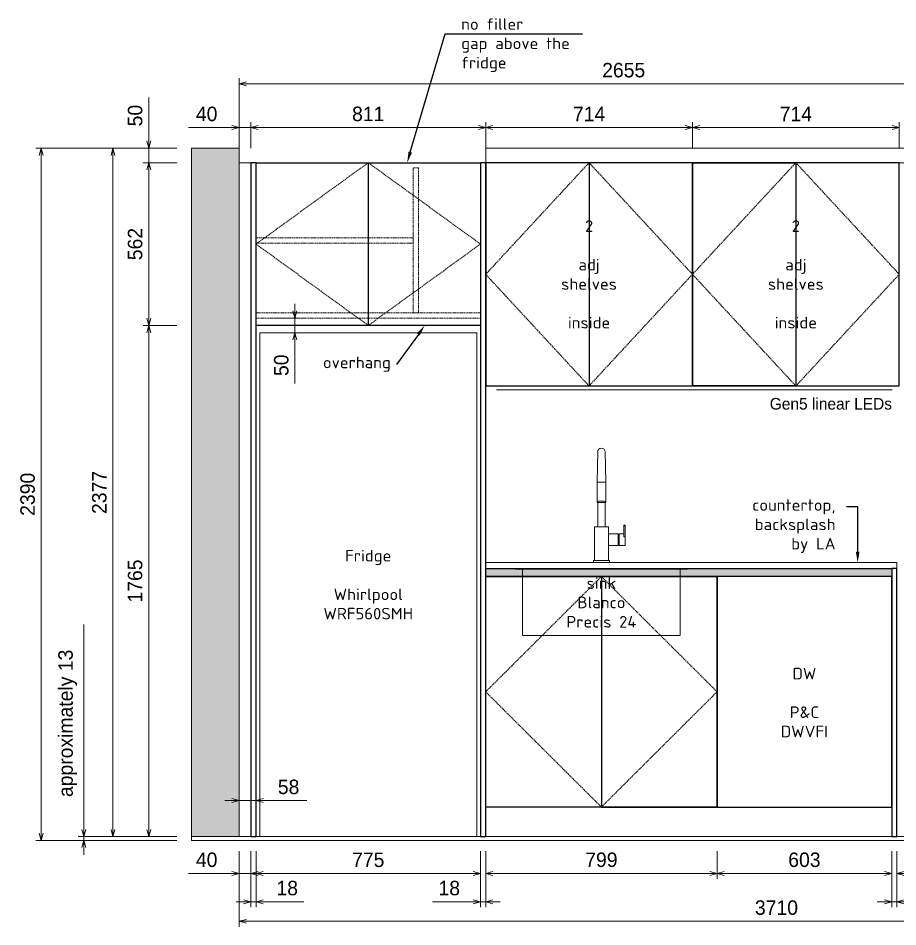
# Model space of a CAD drawing. Header units: millimetres. Extents: x 317748 to 451058, y -7309 to 88509.
# Drawn here: x 340132 to 343169, y 10584 to 13722 of the extents above; entities that cross this region are included whole.
import ezdxf
from ezdxf import colors
from ezdxf.entities.mleader import LeaderData, LeaderLine
from ezdxf.math import Vec2, Vec3

# ---------------------------------------------------------------- set-up
doc = ezdxf.new("R2010")
doc.units = ezdxf.units.MM
doc.header["$LTSCALE"] = 2
doc.header["$MEASUREMENT"] = 0
doc.header["$PDMODE"] = 3
doc.linetypes.add('DASHEDX2', pattern=[1.5, 1, -0.5])
doc.linetypes.add('HIDDEN2', pattern=[0.1875, 0.125, -0.0625])
doc.layers.get('0').update_dxf_attribs({"lineweight": 30})
doc.layers.get('Defpoints').update_dxf_attribs({"color": 255, "lineweight": 0})
for name, color, linetype, lineweight in [('1', 10, 'Continuous', 18), ('Appliance', 4, 'Continuous', 20), ('Appliances', 4, 'Continuous', 13), ('Cabinets', 7, 'Continuous', 25), ('Dims', 4, 'Continuous', 20), ('Hatch_grey', 253, 'Continuous', 5), ('KK + Filler', 252, 'Continuous', 18), ('Line_Hdn_Blu', 4, 'HIDDEN2', 5), ('Line_Hidden', 8, 'DASHEDX2', 15)]:
    doc.layers.add(name, color=color, linetype=linetype, lineweight=lineweight)
doc.styles.add('AGS', font='ags.shx')
doc.styles.add('style1', font='simplex.shx')
doc.dimstyles.new('mm LG 30', dxfattribs={"dimtxt": 50, "dimasz": 25, "dimexe": 19, "dimexo": 50, "dimgap": 22, "dimtad": 1, "dimdec": 0, "dimdsep": 46, "dimtxsty": 'AGS', "dimblk": 'OPEN30', "dimcen": 2, "dimclrd": 256, "dimclre": 256, "dimclrt": 256, "dimadec": 0, "dimazin": 0, "dimtm": 1e-09, "dimtfac": 1, "dimtdec": 0, "dimtmove": 0, "dimatfit": 3, "dimldrblk": 'OPEN30', "dimfxl": 1, "dimtolj": 1, "dimlwd": -1, "dimlwe": -1, "dimarcsym": 0})

# ---------------------------------------------------------------- blocks, each defined once
blk = doc.blocks.new('_Open30')
at = {"color": 0, "linetype": 'ByBlock', "lineweight": -2}
for p, q in [((-1, 0.27), (0, 0)), ((0, 0), (-1, -0.27)), ((0, 0), (-1, 0))]:
    blk.add_line(p, q, dxfattribs=at)
blk = doc.blocks.new('*D93')
at = {"layer": 'Defpoints', "color": 0, "ltscale": 2, "transparency": 16777216}
for p in [(343166, 10895.6), (343937, 10895.6), (343937, 10768.4)]:
    blk.add_point(p, dxfattribs=at)
at = {"layer": 'Dims', "ltscale": 2, "transparency": 16777216}
for p, q in [((343166, 10845.6), (343166, 10749.4)), ((343937, 10845.6), (343937, 10749.4)), ((343191, 10768.4), (343912, 10768.4))]:
    blk.add_line(p, q, dxfattribs=at)
at = {"layer": 'Dims', "ltscale": 2, "transparency": 16777216, "xscale": 25, "yscale": 25, "zscale": 25, "rotation": 180}
blk.add_blockref('_Open30', (343166, 10768.4), dxfattribs=at)
at = {"layer": 'Dims', "ltscale": 2, "transparency": 16777216, "xscale": 25, "yscale": 25, "zscale": 25}
blk.add_blockref('_Open30', (343937, 10768.4), dxfattribs=at)
at = {"layer": 'Dims', "ltscale": 2, "transparency": 16777216, "insert": (343551.5, 10815.4), "char_height": 50, "attachment_point": 5, "style": 'AGS'}
blk.add_mtext('\\A1;771', dxfattribs=at)
blk = doc.blocks.new('*D91')
at = {"layer": 'Defpoints', "color": 0, "ltscale": 2, "transparency": 16777216}
for p in [(342545, 10895.6), (343148, 10895.6), (342545, 10768.4)]:
    blk.add_point(p, dxfattribs=at)
at = {"layer": 'Dims', "ltscale": 2, "transparency": 16777216}
for p, q in [((342545, 10845.6), (342545, 10749.4)), ((343148, 10845.6), (343148, 10749.4)), ((343123, 10768.4), (342570, 10768.4))]:
    blk.add_line(p, q, dxfattribs=at)
at = {"layer": 'Dims', "ltscale": 2, "transparency": 16777216, "xscale": 25, "yscale": 25, "zscale": 25, "rotation": 180}
blk.add_blockref('_Open30', (342545, 10768.4), dxfattribs=at)
at = {"layer": 'Dims', "ltscale": 2, "transparency": 16777216, "xscale": 25, "yscale": 25, "zscale": 25}
blk.add_blockref('_Open30', (343148, 10768.4), dxfattribs=at)
at = {"layer": 'Dims', "ltscale": 2, "transparency": 16777216, "insert": (342846.5, 10815.4), "char_height": 50, "attachment_point": 5, "style": 'AGS'}
blk.add_mtext('\\A1;603', dxfattribs=at)
blk = doc.blocks.new('*D92')
at = {"layer": 'Defpoints', "color": 0, "ltscale": 2, "transparency": 16777216}
for p in [(341746, 10895.6), (342545, 10895.6), (341746, 10768.4)]:
    blk.add_point(p, dxfattribs=at)
at = {"layer": 'Dims', "ltscale": 2, "transparency": 16777216}
for p, q in [((341746, 10845.6), (341746, 10749.4)), ((342545, 10845.6), (342545, 10749.4)), ((342520, 10768.4), (341771, 10768.4))]:
    blk.add_line(p, q, dxfattribs=at)
at = {"layer": 'Dims', "ltscale": 2, "transparency": 16777216, "xscale": 25, "yscale": 25, "zscale": 25, "rotation": 180}
blk.add_blockref('_Open30', (341746, 10768.4), dxfattribs=at)
at = {"layer": 'Dims', "ltscale": 2, "transparency": 16777216, "xscale": 25, "yscale": 25, "zscale": 25}
blk.add_blockref('_Open30', (342545, 10768.4), dxfattribs=at)
at = {"layer": 'Dims', "ltscale": 2, "transparency": 16777216, "insert": (342145.5, 10815.4), "char_height": 50, "attachment_point": 5, "style": 'AGS'}
blk.add_mtext('\\A1;799', dxfattribs=at)
blk = doc.blocks.new('*D59')
at = {"layer": 'Defpoints', "color": 0, "ltscale": 2, "transparency": 16777216}
for p in [(343148, 10895.6), (343166, 10895.6), (343166, 10670.7)]:
    blk.add_point(p, dxfattribs=at)
at = {"layer": 'Dims', "ltscale": 2, "transparency": 16777216}
for p, q in [((343148, 10845.6), (343148, 10651.7)), ((343166, 10845.6), (343166, 10651.7)), ((343123, 10670.7), (343098, 10670.7)), ((343148, 10670.7), (343166, 10670.7)), ((343191, 10670.7), (343331.5, 10670.7))]:
    blk.add_line(p, q, dxfattribs=at)
at = {"layer": 'Dims', "ltscale": 2, "transparency": 16777216, "xscale": 25, "yscale": 25, "zscale": 25}
blk.add_blockref('_Open30', (343148, 10670.7), dxfattribs=at)
at = {"layer": 'Dims', "ltscale": 2, "transparency": 16777216, "xscale": 25, "yscale": 25, "zscale": 25, "rotation": 180}
blk.add_blockref('_Open30', (343166, 10670.7), dxfattribs=at)
at = {"layer": 'Dims', "ltscale": 2, "transparency": 16777216, "insert": (343273.8, 10717.7), "char_height": 50, "attachment_point": 5, "style": 'AGS'}
blk.add_mtext('\\A1;18', dxfattribs=at)
blk = doc.blocks.new('*D82')
at = {"layer": 'Defpoints', "color": 0, "ltscale": 2, "transparency": 16777216}
for p in [(340953, 10895.6), (341728, 10895.6), (340953, 10768.4)]:
    blk.add_point(p, dxfattribs=at)
at = {"layer": 'Dims', "ltscale": 2, "transparency": 16777216}
for p, q in [((340953, 10845.6), (340953, 10749.4)), ((341728, 10845.6), (341728, 10749.4)), ((341703, 10768.4), (340978, 10768.4))]:
    blk.add_line(p, q, dxfattribs=at)
at = {"layer": 'Dims', "ltscale": 2, "transparency": 16777216, "xscale": 25, "yscale": 25, "zscale": 25, "rotation": 180}
blk.add_blockref('_Open30', (340953, 10768.4), dxfattribs=at)
at = {"layer": 'Dims', "ltscale": 2, "transparency": 16777216, "xscale": 25, "yscale": 25, "zscale": 25}
blk.add_blockref('_Open30', (341728, 10768.4), dxfattribs=at)
at = {"layer": 'Dims', "ltscale": 2, "transparency": 16777216, "insert": (341340.5, 10815.4), "char_height": 50, "attachment_point": 5, "style": 'AGS'}
blk.add_mtext('\\A1;775', dxfattribs=at)
blk = doc.blocks.new('*D60')
at = {"layer": 'Defpoints', "color": 0, "ltscale": 2, "transparency": 16777216}
for p in [(341728, 10895.6), (341746, 10895.6), (341728, 10670.7)]:
    blk.add_point(p, dxfattribs=at)
at = {"layer": 'Dims', "ltscale": 2, "transparency": 16777216}
for p, q in [((341728, 10845.6), (341728, 10651.7)), ((341746, 10845.6), (341746, 10651.7)), ((341703, 10670.7), (341562.6, 10670.7)), ((341746, 10670.7), (341728, 10670.7)), ((341771, 10670.7), (341796, 10670.7))]:
    blk.add_line(p, q, dxfattribs=at)
at = {"layer": 'Dims', "ltscale": 2, "transparency": 16777216, "xscale": 25, "yscale": 25, "zscale": 25}
blk.add_blockref('_Open30', (341728, 10670.7), dxfattribs=at)
at = {"layer": 'Dims', "ltscale": 2, "transparency": 16777216, "xscale": 25, "yscale": 25, "zscale": 25, "rotation": 180}
blk.add_blockref('_Open30', (341746, 10670.7), dxfattribs=at)
at = {"layer": 'Dims', "ltscale": 2, "transparency": 16777216, "insert": (341620.3, 10717.7), "char_height": 50, "attachment_point": 5, "style": 'AGS'}
blk.add_mtext('\\A1;18', dxfattribs=at)
blk = doc.blocks.new('*D83')
at = {"layer": 'Defpoints', "color": 0, "ltscale": 2, "transparency": 16777216}
for p in [(340935, 10895.6), (340953, 10895.6), (340953, 10670.7)]:
    blk.add_point(p, dxfattribs=at)
at = {"layer": 'Dims', "ltscale": 2, "transparency": 16777216}
for p, q in [((340935, 10845.6), (340935, 10651.7)), ((340953, 10845.6), (340953, 10651.7)), ((340910, 10670.7), (340885, 10670.7)), ((340935, 10670.7), (340953, 10670.7)), ((340978, 10670.7), (341118.5, 10670.7))]:
    blk.add_line(p, q, dxfattribs=at)
at = {"layer": 'Dims', "ltscale": 2, "transparency": 16777216, "xscale": 25, "yscale": 25, "zscale": 25}
blk.add_blockref('_Open30', (340935, 10670.7), dxfattribs=at)
at = {"layer": 'Dims', "ltscale": 2, "transparency": 16777216, "xscale": 25, "yscale": 25, "zscale": 25, "rotation": 180}
blk.add_blockref('_Open30', (340953, 10670.7), dxfattribs=at)
at = {"layer": 'Dims', "ltscale": 2, "transparency": 16777216, "insert": (341060.8, 10717.7), "char_height": 50, "attachment_point": 5, "style": 'AGS'}
blk.add_mtext('\\A1;18', dxfattribs=at)
blk = doc.blocks.new('*D89')
at = {"layer": 'Defpoints', "color": 0, "ltscale": 2, "transparency": 16777216}
for p in [(340895, 10895.6), (340935, 10895.6), (340895, 10768.4)]:
    blk.add_point(p, dxfattribs=at)
at = {"layer": 'Dims', "ltscale": 2, "transparency": 16777216}
for p, q in [((340895, 10845.6), (340895, 10749.4)), ((340935, 10845.6), (340935, 10749.4)), ((340870, 10768.4), (340720.1, 10768.4)), ((340935, 10768.4), (340895, 10768.4)), ((340960, 10768.4), (340985, 10768.4))]:
    blk.add_line(p, q, dxfattribs=at)
at = {"layer": 'Dims', "ltscale": 2, "transparency": 16777216, "xscale": 25, "yscale": 25, "zscale": 25}
blk.add_blockref('_Open30', (340895, 10768.4), dxfattribs=at)
at = {"layer": 'Dims', "ltscale": 2, "transparency": 16777216, "xscale": 25, "yscale": 25, "zscale": 25, "rotation": 180}
blk.add_blockref('_Open30', (340935, 10768.4), dxfattribs=at)
at = {"layer": 'Dims', "ltscale": 2, "transparency": 16777216, "insert": (340782.6, 10815.4), "char_height": 50, "attachment_point": 5, "style": 'AGS'}
blk.add_mtext('\\A1;40', dxfattribs=at)
blk = doc.blocks.new('*D90')
at = {"layer": 'Defpoints', "color": 0, "ltscale": 2, "transparency": 16777216}
for p in [(340895, 10895.6), (344605, 10895.6), (344605, 10603.2)]:
    blk.add_point(p, dxfattribs=at)
at = {"layer": 'Dims', "ltscale": 2, "transparency": 16777216}
for p, q in [((340895, 10845.6), (340895, 10584.2)), ((344605, 10845.6), (344605, 10584.2)), ((340920, 10603.2), (344580, 10603.2))]:
    blk.add_line(p, q, dxfattribs=at)
at = {"layer": 'Dims', "ltscale": 2, "transparency": 16777216, "xscale": 25, "yscale": 25, "zscale": 25, "rotation": 180}
blk.add_blockref('_Open30', (340895, 10603.2), dxfattribs=at)
at = {"layer": 'Dims', "ltscale": 2, "transparency": 16777216, "xscale": 25, "yscale": 25, "zscale": 25}
blk.add_blockref('_Open30', (344605, 10603.2), dxfattribs=at)
at = {"layer": 'Dims', "ltscale": 2, "transparency": 16777216, "insert": (342750, 10650.2), "char_height": 50, "attachment_point": 5, "style": 'AGS'}
blk.add_mtext('\\A1;3710', dxfattribs=at)
blk = doc.blocks.new('*D86')
at = {"layer": 'Defpoints', "color": 0, "ltscale": 2, "transparency": 16777216}
for p in [(342460, 13343.7), (342460, 13222.6), (343174, 13222.6)]:
    blk.add_point(p, dxfattribs=at)
at = {"layer": 'Dims', "ltscale": 2, "transparency": 16777216}
for p, q in [((342460, 13272.6), (342460, 13362.7)), ((343149, 13343.7), (342485, 13343.7)), ((343174, 13272.6), (343174, 13362.7))]:
    blk.add_line(p, q, dxfattribs=at)
at = {"layer": 'Dims', "ltscale": 2, "transparency": 16777216, "xscale": 25, "yscale": 25, "zscale": 25, "rotation": 180}
blk.add_blockref('_Open30', (342460, 13343.7), dxfattribs=at)
at = {"layer": 'Dims', "ltscale": 2, "transparency": 16777216, "xscale": 25, "yscale": 25, "zscale": 25}
blk.add_blockref('_Open30', (343174, 13343.7), dxfattribs=at)
at = {"layer": 'Dims', "ltscale": 2, "transparency": 16777216, "insert": (342817, 13390.7), "char_height": 50, "attachment_point": 5, "style": 'AGS'}
blk.add_mtext('\\A1;714', dxfattribs=at)
blk = doc.blocks.new('*D87')
at = {"layer": 'Defpoints', "color": 0, "ltscale": 2, "transparency": 16777216}
for p in [(341746, 13343.7), (341746, 13222.6), (342460, 13222.6)]:
    blk.add_point(p, dxfattribs=at)
at = {"layer": 'Dims', "ltscale": 2, "transparency": 16777216}
for p, q in [((341746, 13272.6), (341746, 13362.7)), ((342435, 13343.7), (341771, 13343.7)), ((342460, 13272.6), (342460, 13362.7))]:
    blk.add_line(p, q, dxfattribs=at)
at = {"layer": 'Dims', "ltscale": 2, "transparency": 16777216, "xscale": 25, "yscale": 25, "zscale": 25, "rotation": 180}
blk.add_blockref('_Open30', (341746, 13343.7), dxfattribs=at)
at = {"layer": 'Dims', "ltscale": 2, "transparency": 16777216, "xscale": 25, "yscale": 25, "zscale": 25}
blk.add_blockref('_Open30', (342460, 13343.7), dxfattribs=at)
at = {"layer": 'Dims', "ltscale": 2, "transparency": 16777216, "insert": (342103, 13390.7), "char_height": 50, "attachment_point": 5, "style": 'AGS'}
blk.add_mtext('\\A1;714', dxfattribs=at)
blk = doc.blocks.new('*D88')
at = {"layer": 'Defpoints', "color": 0, "ltscale": 2, "transparency": 16777216}
for p in [(340935, 13343.7), (340935, 13222.6), (341746, 13222.6)]:
    blk.add_point(p, dxfattribs=at)
at = {"layer": 'Dims', "ltscale": 2, "transparency": 16777216}
for p, q in [((340935, 13272.6), (340935, 13362.7)), ((341721, 13343.7), (340960, 13343.7)), ((341746, 13272.6), (341746, 13362.7))]:
    blk.add_line(p, q, dxfattribs=at)
at = {"layer": 'Dims', "ltscale": 2, "transparency": 16777216, "xscale": 25, "yscale": 25, "zscale": 25, "rotation": 180}
blk.add_blockref('_Open30', (340935, 13343.7), dxfattribs=at)
at = {"layer": 'Dims', "ltscale": 2, "transparency": 16777216, "xscale": 25, "yscale": 25, "zscale": 25}
blk.add_blockref('_Open30', (341746, 13343.7), dxfattribs=at)
at = {"layer": 'Dims', "ltscale": 2, "transparency": 16777216, "insert": (341340.5, 13390.7), "char_height": 50, "attachment_point": 5, "style": 'AGS'}
blk.add_mtext('\\A1;811', dxfattribs=at)
blk = doc.blocks.new('*D72')
at = {"layer": 'Defpoints', "color": 0, "ltscale": 2, "transparency": 16777216}
for p in [(340895, 13343.7), (340895, 13222.6), (340935, 13222.6)]:
    blk.add_point(p, dxfattribs=at)
at = {"layer": 'Dims', "ltscale": 2, "transparency": 16777216}
for p, q in [((340870, 13343.7), (340720.1, 13343.7)), ((340895, 13272.6), (340895, 13362.7)), ((340935, 13343.7), (340895, 13343.7)), ((340935, 13272.6), (340935, 13362.7)), ((340960, 13343.7), (340985, 13343.7))]:
    blk.add_line(p, q, dxfattribs=at)
at = {"layer": 'Dims', "ltscale": 2, "transparency": 16777216, "xscale": 25, "yscale": 25, "zscale": 25}
blk.add_blockref('_Open30', (340895, 13343.7), dxfattribs=at)
at = {"layer": 'Dims', "ltscale": 2, "transparency": 16777216, "xscale": 25, "yscale": 25, "zscale": 25, "rotation": 180}
blk.add_blockref('_Open30', (340935, 13343.7), dxfattribs=at)
at = {"layer": 'Dims', "ltscale": 2, "transparency": 16777216, "insert": (340782.6, 13390.7), "char_height": 50, "attachment_point": 5, "style": 'AGS'}
blk.add_mtext('\\A1;40', dxfattribs=at)
blk = doc.blocks.new('*D73')
at = {"layer": 'Defpoints', "color": 0, "ltscale": 2, "transparency": 16777216}
for p in [(340582.8, 12660.6), (340730, 12660.6), (340730, 10895.6)]:
    blk.add_point(p, dxfattribs=at)
at = {"layer": 'Dims', "ltscale": 2, "transparency": 16777216}
for p, q in [((340680, 12660.6), (340563.8, 12660.6)), ((340582.8, 10920.6), (340582.8, 12635.6)), ((340680, 10895.6), (340563.8, 10895.6))]:
    blk.add_line(p, q, dxfattribs=at)
at = {"layer": 'Dims', "ltscale": 2, "transparency": 16777216, "xscale": 25, "yscale": 25, "zscale": 25}
for p, rotation in [((340582.8, 12660.6), 90), ((340582.8, 10895.6), 270)]:
    blk.add_blockref('_Open30', p, dxfattribs=dict(at, rotation=rotation))
at = {"layer": 'Dims', "ltscale": 2, "transparency": 16777216, "insert": (340535.8, 11778.1), "char_height": 50, "attachment_point": 5, "rotation": 90, "style": 'AGS'}
blk.add_mtext('\\A1;1765', dxfattribs=at)
blk = doc.blocks.new('*D55')
at = {"layer": 'Defpoints', "color": 0, "ltscale": 2, "transparency": 16777216}
for p in [(340582.8, 13222.6), (340730, 13222.6), (340730, 12660.6)]:
    blk.add_point(p, dxfattribs=at)
at = {"layer": 'Dims', "ltscale": 2, "transparency": 16777216}
for p, q in [((340680, 13222.6), (340563.8, 13222.6)), ((340582.8, 12685.6), (340582.8, 13197.6)), ((340680, 12660.6), (340563.8, 12660.6))]:
    blk.add_line(p, q, dxfattribs=at)
at = {"layer": 'Dims', "ltscale": 2, "transparency": 16777216, "xscale": 25, "yscale": 25, "zscale": 25}
for p, rotation in [((340582.8, 13222.6), 90), ((340582.8, 12660.6), 270)]:
    blk.add_blockref('_Open30', p, dxfattribs=dict(at, rotation=rotation))
at = {"layer": 'Dims', "ltscale": 2, "transparency": 16777216, "insert": (340535.8, 12941.6), "char_height": 50, "attachment_point": 5, "rotation": 90, "style": 'AGS'}
blk.add_mtext('\\A1;562', dxfattribs=at)
blk = doc.blocks.new('*D74')
at = {"layer": 'Defpoints', "color": 0, "ltscale": 2, "transparency": 16777216}
for p in [(340582.8, 13272.6), (340730, 13272.6), (340730, 13222.6)]:
    blk.add_point(p, dxfattribs=at)
at = {"layer": 'Dims', "ltscale": 2, "transparency": 16777216}
for p, q in [((340582.8, 13297.6), (340582.8, 13447.6)), ((340680, 13272.6), (340563.8, 13272.6)), ((340582.8, 13222.6), (340582.8, 13272.6)), ((340680, 13222.6), (340563.8, 13222.6)), ((340582.8, 13197.6), (340582.8, 13172.6))]:
    blk.add_line(p, q, dxfattribs=at)
at = {"layer": 'Dims', "ltscale": 2, "transparency": 16777216, "xscale": 25, "yscale": 25, "zscale": 25}
for p, rotation in [((340582.8, 13272.6), 270), ((340582.8, 13222.6), 90)]:
    blk.add_blockref('_Open30', p, dxfattribs=dict(at, rotation=rotation))
at = {"layer": 'Dims', "ltscale": 2, "transparency": 16777216, "insert": (340535.8, 13385.1), "char_height": 50, "attachment_point": 5, "rotation": 90, "style": 'AGS'}
blk.add_mtext('\\A1;50', dxfattribs=at)
blk = doc.blocks.new('*D75')
at = {"layer": 'Defpoints', "color": 0, "ltscale": 2, "transparency": 16777216}
for p in [(340459.2, 13272.6), (340730, 13272.6), (340730, 10895.6)]:
    blk.add_point(p, dxfattribs=at)
at = {"layer": 'Dims', "ltscale": 2, "transparency": 16777216}
for p, q in [((340680, 13272.6), (340440.2, 13272.6)), ((340459.2, 10920.6), (340459.2, 13247.6)), ((340680, 10895.6), (340440.2, 10895.6))]:
    blk.add_line(p, q, dxfattribs=at)
at = {"layer": 'Dims', "ltscale": 2, "transparency": 16777216, "xscale": 25, "yscale": 25, "zscale": 25}
for p, rotation in [((340459.2, 13272.6), 90), ((340459.2, 10895.6), 270)]:
    blk.add_blockref('_Open30', p, dxfattribs=dict(at, rotation=rotation))
at = {"layer": 'Dims', "ltscale": 2, "transparency": 16777216, "insert": (340412.2, 12084.1), "char_height": 50, "attachment_point": 5, "rotation": 90, "style": 'AGS'}
blk.add_mtext('\\A1;2377', dxfattribs=at)
blk = doc.blocks.new('*D70')
at = {"layer": 'Defpoints', "color": 0, "ltscale": 2, "transparency": 16777216}
for p in [(340358.2, 10895.6), (340730, 10895.6), (340730, 10882.6)]:
    blk.add_point(p, dxfattribs=at)
at = {"layer": 'Dims', "ltscale": 2, "transparency": 16777216}
for p, q in [((340358.2, 10920.6), (340358.2, 11627.7)), ((340680, 10895.6), (340339.2, 10895.6)), ((340358.2, 10882.6), (340358.2, 10895.6)), ((340680, 10882.6), (340339.2, 10882.6)), ((340358.2, 10857.6), (340358.2, 10832.6))]:
    blk.add_line(p, q, dxfattribs=at)
at = {"layer": 'Dims', "ltscale": 2, "transparency": 16777216, "xscale": 25, "yscale": 25, "zscale": 25}
for p, rotation in [((340358.2, 10895.6), 270), ((340358.2, 10882.6), 90)]:
    blk.add_blockref('_Open30', p, dxfattribs=dict(at, rotation=rotation))
at = {"layer": 'Dims', "ltscale": 2, "transparency": 16777216, "insert": (340302.9, 11286.7), "char_height": 50, "attachment_point": 5, "rotation": 90, "style": 'AGS'}
blk.add_mtext('\\A1;approximately 13', dxfattribs=at)
blk = doc.blocks.new('*D53')
at = {"layer": 'Defpoints', "color": 0, "ltscale": 2, "transparency": 16777216}
for p in [(340211.6, 13272.6), (340730, 13272.6), (340730, 10882.6)]:
    blk.add_point(p, dxfattribs=at)
at = {"layer": 'Dims', "ltscale": 2, "transparency": 16777216}
for p, q in [((340680, 13272.6), (340192.6, 13272.6)), ((340211.6, 10907.6), (340211.6, 13247.6)), ((340680, 10882.6), (340192.6, 10882.6))]:
    blk.add_line(p, q, dxfattribs=at)
at = {"layer": 'Dims', "ltscale": 2, "transparency": 16777216, "xscale": 25, "yscale": 25, "zscale": 25}
for p, rotation in [((340211.6, 13272.6), 90), ((340211.6, 10882.6), 270)]:
    blk.add_blockref('_Open30', p, dxfattribs=dict(at, rotation=rotation))
at = {"layer": 'Dims', "ltscale": 2, "transparency": 16777216, "insert": (340164.6, 12077.6), "char_height": 50, "attachment_point": 5, "rotation": 90, "style": 'AGS'}
blk.add_mtext('\\A1;2390', dxfattribs=at)
blk = doc.blocks.new('*D54')
at = {"layer": 'Defpoints', "color": 0, "ltscale": 2, "transparency": 16777216}
for p in [(340966, 12685.6), (340966, 12635.6), (341087.4, 12635.6)]:
    blk.add_point(p, dxfattribs=at)
at = {"layer": 'Dims', "ltscale": 2, "transparency": 16777216}
for p, q in [((341087.4, 12710.6), (341087.4, 12735.6)), ((341016, 12685.6), (341106.4, 12685.6)), ((341087.4, 12685.6), (341087.4, 12635.6)), ((341016, 12635.6), (341106.4, 12635.6)), ((341087.4, 12610.6), (341087.4, 12460.7))]:
    blk.add_line(p, q, dxfattribs=at)
at = {"layer": 'Dims', "ltscale": 2, "transparency": 16777216, "xscale": 25, "yscale": 25, "zscale": 25}
for p, rotation in [((341087.4, 12685.6), 270), ((341087.4, 12635.6), 90)]:
    blk.add_blockref('_Open30', p, dxfattribs=dict(at, rotation=rotation))
at = {"layer": 'Dims', "ltscale": 2, "transparency": 16777216, "insert": (341040.4, 12523.1), "char_height": 50, "attachment_point": 5, "rotation": 90, "style": 'AGS'}
blk.add_mtext('\\A1;50', dxfattribs=at)
blk = doc.blocks.new('*D71')
at = {"layer": '1', "ltscale": 2, "transparency": 16777216}
for p, q in [((340895, 13272.6), (340895, 13513.9)), ((340920, 13494.9), (343525, 13494.9)), ((343550, 13272.6), (343550, 13513.9))]:
    blk.add_line(p, q, dxfattribs=at)
at = {"layer": 'Defpoints', "color": 0, "ltscale": 2, "transparency": 16777216}
for p in [(343550, 13494.9), (340895, 13222.6), (343550, 13222.6)]:
    blk.add_point(p, dxfattribs=at)
at = {"layer": '1', "ltscale": 2, "transparency": 16777216, "xscale": 25, "yscale": 25, "zscale": 25, "rotation": 180}
blk.add_blockref('_Open30', (340895, 13494.9), dxfattribs=at)
at = {"layer": '1', "ltscale": 2, "transparency": 16777216, "xscale": 25, "yscale": 25, "zscale": 25}
blk.add_blockref('_Open30', (343550, 13494.9), dxfattribs=at)
at = {"layer": '1', "ltscale": 2, "transparency": 16777216, "insert": (342222.5, 13541.9), "char_height": 50, "attachment_point": 5, "style": 'AGS'}
blk.add_mtext('\\A1;2655', dxfattribs=at)
blk = doc.blocks.new('*D79')
at = {"layer": 'Defpoints', "color": 0, "ltscale": 2, "transparency": 16777216}
for p in [(340953, 11020), (340895, 10895.6), (340953, 10895.6)]:
    blk.add_point(p, dxfattribs=at)
at = {"layer": 'Dims', "ltscale": 2, "transparency": 16777216}
for p, q in [((340870, 11020), (340845, 11020)), ((340895, 10945.6), (340895, 11039)), ((340895, 11020), (340953, 11020)), ((340953, 10945.6), (340953, 11039)), ((340978, 11020), (341128, 11020))]:
    blk.add_line(p, q, dxfattribs=at)
at = {"layer": 'Dims', "ltscale": 2, "transparency": 16777216, "xscale": 25, "yscale": 25, "zscale": 25}
blk.add_blockref('_Open30', (340895, 11020), dxfattribs=at)
at = {"layer": 'Dims', "ltscale": 2, "transparency": 16777216, "xscale": 25, "yscale": 25, "zscale": 25, "rotation": 180}
blk.add_blockref('_Open30', (340953, 11020), dxfattribs=at)
at = {"layer": 'Dims', "ltscale": 2, "transparency": 16777216, "insert": (341065.5, 11067), "char_height": 50, "attachment_point": 5, "style": 'AGS'}
blk.add_mtext('\\A1;58', dxfattribs=at)

msp = doc.modelspace()

# ---------------------------------------------------------------- hatches: boundary and pattern name
at = {"layer": 'Hatch_grey', "ltscale": 2}
h = msp.add_hatch(color=256, dxfattribs=at)
h.dxf.hatch_style = 1
h.paths.add_polyline_path([(340895, 10895.6), (340730, 10895.6), (340730, 13272.6), (340895, 13272.6)])
h = msp.add_hatch(color=256, dxfattribs=at)
h.dxf.hatch_style = 1
h.paths.add_polyline_path([(341746, 11821.6), (343148, 11821.6), (343148, 11793.6), (341746, 11793.6)])

# ---------------------------------------------------------------- linework, layer by layer
at = {"layer": 'Appliance', "ltscale": 2}
msp.add_line((343149, 12438.6), (341783, 12438.6), dxfattribs=at)
at = {"layer": 'Appliances', "ltscale": 2}
msp.add_lwpolyline([(340966, 10895.6), (341715, 10895.6), (341715, 12635.6), (340966, 12635.6)], close=True, dxfattribs=at)
at = {"layer": 'Cabinets', "ltscale": 2}
for points in [[(340935, 10895.6), (340953, 10895.6), (340953, 13222.6), (340935, 13222.6)], [(340953, 13222.6), (341728, 13222.6), (341728, 12660.6), (340953, 12660.6)], [(340953, 13222.6), (341340.5, 13222.6), (341340.5, 12660.6), (340953, 12660.6)], [(341728, 10895.6), (341746, 10895.6), (341746, 13222.6), (341728, 13222.6)], [(342460, 13222.6), (341746, 13222.6), (341746, 12451.6), (342460, 12451.6)], [(342460, 13222.6), (342103, 13222.6), (342103, 12451.6), (342460, 12451.6)], [(343174, 13222.6), (342460, 13222.6), (342460, 12451.6), (343174, 12451.6)], [(342460, 13222.6), (342817, 13222.6), (342817, 12451.6), (342460, 12451.6)], [(341746, 11821.6), (343148, 11821.6), (343148, 11793.6), (341746, 11793.6)], [(343148, 10895.6), (343166, 10895.6), (343166, 11821.6), (343148, 11821.6)], [(342545, 10997.6), (341746, 10997.6), (341746, 11793.6), (342545, 11793.6)], [(342545, 11793.6), (342145.5, 11793.6), (342145.5, 10997.6), (342545, 10997.6)], [(342545, 10997.6), (343148, 10997.6), (343148, 11793.6), (342545, 11793.6)]]:
    msp.add_lwpolyline(points, close=True, dxfattribs=at)
at = {"layer": 'Dims', "ltscale": 2}
for points in [[(342132.8, 12223.9), (342130.5, 12119.4), (342160.5, 12119.4), (342158.3, 12223.9)], [(342130.5, 12051.6), (342130.5, 12119.4), (342160.5, 12119.4), (342160.5, 12051.6)], [(342132.8, 12050.1), (342132.8, 11964.9), (342158.3, 11964.9), (342158.3, 12050.1)], [(342222.5, 11931.7), (342222.5, 11970.5)], [(342228.1, 11970.5), (342228.1, 11931.7)], [(342222.5, 11940.9), (342206.4, 11940.9), (342206.4, 11901.1), (342228.1, 11901.1), (342228.1, 11940.9)]]:
    msp.add_lwpolyline(points, dxfattribs=at)
for points in [[(342121.5, 11848.6), (342169.5, 11848.6), (342169.5, 11964.9), (342121.5, 11964.9)], [(342169.5, 11901.1), (342203.3, 11901.1), (342203.3, 11940.9), (342169.5, 11940.9)], [(342203.3, 11940.9), (342206.4, 11939.4), (342206.4, 11902.3), (342203.3, 11901.1)], [(341746, 11821.6), (343166, 11821.6), (343166, 11841.6), (341746, 11841.6)], [(342118, 11841.6), (342173, 11841.6), (342173, 11848.6), (342118, 11848.6)]]:
    msp.add_lwpolyline(points, close=True, dxfattribs=at)
msp.add_arc((342145.5, 12223.9), 12.8, 0, 180, dxfattribs=at)
for centre, major_axis, ratio in [((342145.5, 12051.6), (15, 0), 0.188531), ((342225.3, 11970.5), (-2.8, 0), 0.438894)]:
    msp.add_ellipse(centre, major_axis=major_axis, ratio=ratio, dxfattribs=at)
msp.add_ellipse((342225.3, 11931.7), major_axis=(-2.8, 0), ratio=0.50064, start_param=6.281639, end_param=9.424778, dxfattribs=at)
at = {"layer": 'Hatch_grey', "ltscale": 2}
for points in [[(340895, 10895.6), (340730, 10895.6), (340730, 13272.6), (340895, 13272.6)], [(340730, 10895.6), (344770, 10895.6), (344770, 10882.6), (340730, 10882.6)]]:
    msp.add_lwpolyline(points, close=True, dxfattribs=at)
at = {"layer": 'KK + Filler', "ltscale": 2}
for points in [[(344605, 13222.6), (341746, 13222.6), (341746, 13272.6), (344605, 13272.6)], [(340895, 10895.6), (340935, 10895.6), (340935, 13222.6), (340895, 13222.6)], [(341746, 10997.6), (343148, 10997.6), (343148, 10895.6), (341746, 10895.6)]]:
    msp.add_lwpolyline(points, close=True, dxfattribs=at)
at = {"layer": 'Line_Hdn_Blu', "ltscale": 2}
for points in [[(341848, 11818.6), (342443, 11818.6), (342443, 11821.6), (341848, 11821.6)], [(341873, 11818.6), (342418, 11818.6), (342418, 11589.6), (341873, 11589.6)]]:
    msp.add_lwpolyline(points, close=True, dxfattribs=at)
at = {"layer": 'Line_Hidden', "ltscale": 2}
for points in [[(341340.5, 13222.6), (340953, 12941.6), (341340.5, 12660.6), (341728, 12941.6), (341340.5, 13222.6)], [(342103, 13222.6), (342460, 12837.1), (342103, 12451.6), (341746, 12837.1), (342103, 13222.6)], [(342817, 13222.6), (342460, 12837.1), (342817, 12451.6), (343174, 12837.1), (342817, 13222.6)], [(342145.5, 11793.6), (341746, 11395.6), (342145.5, 10997.6), (342545, 11395.6), (342145.5, 11793.6)]]:
    msp.add_lwpolyline(points, dxfattribs=at)
for points in [[(341495.5, 12703.6), (341513.5, 12703.6), (341513.5, 13204.6), (341495.5, 13204.6)], [(340953, 12945.1), (341495.5, 12945.1), (341495.5, 12963.1), (340953, 12963.1)], [(340953, 12685.6), (341728, 12685.6), (341728, 12703.6), (340953, 12703.6)]]:
    msp.add_lwpolyline(points, close=True, dxfattribs=at)

# ---------------------------------------------------------------- texts
at = {"layer": 'Appliances', "ltscale": 2, "insert": (343149, 12410.2), "char_height": 40, "attachment_point": 3, "style": 'AGS'}
msp.add_mtext_dynamic_manual_height_columns('Gen5 linear LEDs', width=595.469, gutter_width=1000, heights=[0], dxfattribs=at)
at = {"layer": 'Dims', "char_height": 40, "attachment_point": 5, "style": 'style1'}
for s, width, heights, insert in [('\\pxqc;2\\P\\Padj\\Pshelves\\P\\Pinside', 298.831, [479.9], (342103, 12837.1)), ('\\pxqc;2\\P\\Padj\\Pshelves\\P\\Pinside', 298.831, [479.9], (342817, 12837.1)), ('\\pxqc;Fridge\\P\\PWhirlpool\\PWRF560SMH', 600, [287.9], (341340.5, 11765.6)), ('\\pxqc;sink\\PBlanco\\PPrecis 24', 600, [287.9], (342145.5, 11704.1)), ('\\pxqc;DW\\P\\PP&C\\PDWVFI', 600, [287.9], (342846.5, 11358.6))]:
    msp.add_mtext_dynamic_manual_height_columns(s, width=width, gutter_width=25, heights=heights, dxfattribs=dict(at, insert=insert))

# ---------------------------------------------------------------- dimensions: what is measured, and where the dimension line sits
at = {"layer": '1', "ltscale": 2}
dim = msp.add_linear_dim(base=(343550, 13494.9), p1=(340895, 13222.6), p2=(343550, 13222.6), dimstyle='mm LG 30', override={"dimpost": '\\X'}, dxfattribs=at)
dim.commit()
dim.dimension.update_dxf_attribs({"geometry": '*D71', "text_midpoint": (342222.5, 13541.9)})
at = {"layer": 'Dims', "ltscale": 2}
for base, p1, p2, angle, picture, middle in [((340582.8, 13272.6), (340730, 13222.6), (340730, 13272.6), 90, '*D74', (340535.8, 13385.1)), ((340211.6, 13272.6), (340730, 10882.6), (340730, 13272.6), 90, '*D53', (340164.6, 12077.6)), ((340459.2, 13272.6), (340730, 10895.6), (340730, 13272.6), 90, '*D75', (340412.2, 12084.1)), ((340582.8, 13222.6), (340730, 12660.6), (340730, 13222.6), 90, '*D55', (340535.8, 12941.6)), ((341087.4, 12635.6), (340966, 12685.6), (340966, 12635.6), 90, '*D54', (341040.4, 12523.1)), ((340582.8, 12660.6), (340730, 10895.6), (340730, 12660.6), 90, '*D73', (340535.8, 11778.1)), ((343166, 10670.7), (343148, 10895.6), (343166, 10895.6), 180, '*D59', (343273.8, 10717.7))]:
    dim = msp.add_linear_dim(base=base, p1=p1, p2=p2, angle=angle, dimstyle='mm LG 30', override={"dimpost": '\\X'}, dxfattribs=at)
    dim.commit()
    dim.dimension.update_dxf_attribs({"geometry": picture, "text_midpoint": middle})
for base, p1, p2, picture, middle in [((340895, 13343.7), (340935, 13222.6), (340895, 13222.6), '*D72', (340782.6, 13390.7)), ((340935, 13343.7), (341746, 13222.6), (340935, 13222.6), '*D88', (341340.5, 13390.7)), ((341746, 13343.7), (342460, 13222.6), (341746, 13222.6), '*D87', (342103, 13390.7)), ((342460, 13343.7), (343174, 13222.6), (342460, 13222.6), '*D86', (342817, 13390.7)), ((340953, 11020), (340895, 10895.6), (340953, 10895.6), '*D79', (341065.5, 11067)), ((340895, 10768.4), (340935, 10895.6), (340895, 10895.6), '*D89', (340782.6, 10815.4)), ((340953, 10670.7), (340935, 10895.6), (340953, 10895.6), '*D83', (341060.8, 10717.7)), ((344605, 10603.2), (340895, 10895.6), (344605, 10895.6), '*D90', (342750, 10650.2)), ((340953, 10768.4), (341728, 10895.6), (340953, 10895.6), '*D82', (341340.5, 10815.4)), ((341728, 10670.7), (341746, 10895.6), (341728, 10895.6), '*D60', (341620.3, 10717.7)), ((341746, 10768.4), (342545, 10895.6), (341746, 10895.6), '*D92', (342145.5, 10815.4)), ((342545, 10768.4), (343148, 10895.6), (342545, 10895.6), '*D91', (342846.5, 10815.4)), ((343937, 10768.4), (343166, 10895.6), (343937, 10895.6), '*D93', (343551.5, 10815.4))]:
    dim = msp.add_linear_dim(base=base, p1=p1, p2=p2, dimstyle='mm LG 30', override={"dimpost": '\\X'}, dxfattribs=at)
    dim.commit()
    dim.dimension.update_dxf_attribs({"geometry": picture, "text_midpoint": middle})
dim = msp.add_linear_dim(base=(340358.2, 10895.6), p1=(340730, 10882.6), p2=(340730, 10895.6), angle=90, text='approximately <>', dimstyle='mm LG 30', override={"dimpost": '\\X'}, dxfattribs=at)
dim.commit()
dim.dimension.update_dxf_attribs({"geometry": '*D70', "text_midpoint": (340302.9, 11286.7)})

# ---------------------------------------------------------------- leaders
at = {"layer": '1', "ltscale": 0.2}
ml = msp.add_multileader_mtext('Standard', dxfattribs=at)
ml.set_content('{\\Fsimplex|c0;no filler\\Pgap above the fridge}', color=256)
ml.set_leader_properties()
ml.build(insert=Vec2(0, 0))
ml.multileader.update_dxf_attribs({"has_dogleg": 0, "text_left_attachment_type": 6, "text_right_attachment_type": 6, "dogleg_length": 0.36, "arrow_head_size": 38.1})
ctx = ml.context
ctx.base_point, ctx.char_height, ctx.arrow_head_size, ctx.landing_gap_size, ctx.plane_origin = Vec3(341623.4, 13668), 40, 38.1, 38.1, Vec3(341507.2, 13236.6)
ctx.left_attachment, ctx.right_attachment = 6, 6
notes = []
notes.append((ctx, [(1, (1, 1, 0), (341623.1, 13668), (1, 0), 0.36, [(0, [(341474.9, 13222.6), (341606.6, 13668)], 0, [])])]))
ctx.mtext.insert, ctx.mtext.rotation, ctx.mtext.width, ctx.mtext.flow_direction = Vec3(341661.5, 13721.3), 6.283185, 415.149, 5
at = {"layer": 'Dims', "ltscale": 0.2}
ml = msp.add_multileader_mtext('Standard', dxfattribs=at)
ml.set_content('overhang', color=256, style='style1')
ml.set_leader_properties()
ml.build(insert=Vec2(0, 0))
ml.multileader.update_dxf_attribs({"has_dogleg": 0, "dogleg_length": 9.14, "arrow_head_size": 38.1})
ctx = ml.context
ctx.base_point, ctx.char_height, ctx.arrow_head_size, ctx.landing_gap_size, ctx.plane_origin = Vec3(341141.4, 12526.1), 40, 38.1, 20, Vec3(341546, 12729.6)
ctx.text_align_type = 2
notes.append((ctx, [(1, (1, 1, 0), (341447.7, 12526.1), (-1, 0), 9.14, [(0, [(341536, 12660.6)], 0, [])])]))
ctx.mtext.insert, ctx.mtext.alignment, ctx.mtext.flow_direction = Vec3(341418.5, 12552.8), 3, 5
ml = msp.add_multileader_mtext('Standard', dxfattribs=at)
ml.set_content('{\\Fsimplex|c0;countertop, backsplash by LA}', color=256)
ml.set_leader_properties()
ml.build(insert=Vec2(0, 0))
ml.multileader.update_dxf_attribs({"has_dogleg": 0, "dogleg_length": 0.36, "arrow_head_size": 38.1})
ctx = ml.context
ctx.base_point, ctx.char_height, ctx.arrow_head_size, ctx.landing_gap_size, ctx.plane_origin = Vec3(342584.4, 12034), 40, 38.1, 38.1, Vec3(341954.4, 11842.6)
ctx.text_align_type = 2
notes.append((ctx, [(0, (1, 1, 0), (343001.2, 12034), (-1, 0), 9.14, [(0, [(343030.4, 11841.6), (343030.4, 12034)], 0, [])])]))
ctx.mtext.insert, ctx.mtext.rotation, ctx.mtext.width, ctx.mtext.alignment, ctx.mtext.flow_direction = Vec3(342954, 12060.6), 6.283185, 362.251, 3, 5
for ctx, leaders in notes:
    for number, flags, end, landing, length, lines in leaders:
        leader = LeaderData()
        leader.index, (leader.has_last_leader_line, leader.has_dogleg_vector, leader.attachment_direction) = number, flags
        leader.last_leader_point, leader.dogleg_vector, leader.dogleg_length = Vec3(end), Vec3(landing), length
        for number, points, colour, breaks in lines:
            line = LeaderLine()
            line.index, line.vertices, line.color, line.breaks = number, Vec3.list(points), colors.encode_raw_color(colour), breaks
            leader.lines.append(line)
        ctx.leaders.append(leader)

doc.saveas('drawing.dxf')
